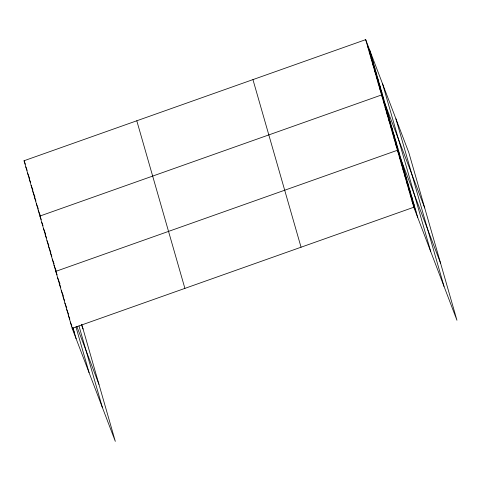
<?xml version="1.0" encoding="UTF-8"?>
<svg xmlns="http://www.w3.org/2000/svg" width="481" height="481" viewBox="0 0 481 481"><rect width="100%" height="100%" fill="white"/><g stroke="black" fill="none" stroke-linecap="round" stroke-linejoin="round"><path stroke-width="0.72" d="M81.71 324.284L115.314 441.354L72.156 328.343L24.05 160.744L365.686 39.646L408.844 152.657L456.95 320.256L413.798 207.245L365.686 39.646M72.156 328.343L413.798 207.245M367.454 45.791L371.446 56.247M369.216 51.936L373.208 62.392M370.977 58.081L374.97 68.536M372.745 64.226L376.737 74.681M374.507 70.37L378.499 80.826M376.274 76.521L380.267 86.971M378.036 82.666L382.028 93.116M379.798 88.811L383.79 99.26M424.717 207.966L381.565 94.955L39.923 216.053L41.258 219.54M383.327 101.1L387.319 111.55M385.089 107.245L389.081 117.701M386.856 113.39L390.849 123.845M388.618 119.535L392.61 129.99M390.386 125.679L394.378 136.135M392.147 131.824L396.14 142.28M393.909 137.969L397.901 148.425M395.677 144.114L399.669 154.569M440.596 263.269L397.438 150.258L55.802 271.362L57.131 274.843M399.254 156.59L403.246 167.045M401.076 162.921L405.068 173.376M402.892 169.252L406.884 179.708M404.707 175.583L408.7 186.039M406.523 181.914L410.515 192.37M408.345 188.251L412.337 198.701M410.161 194.583L414.153 205.032M411.976 200.914L415.969 211.363M24.05 160.744L25.379 164.231M25.812 166.889L27.146 170.376M27.579 173.04L29.708 178.613M29.341 179.185L30.67 182.666M31.109 185.329L32.967 190.205M32.87 191.474L34.999 197.048M34.632 197.619L35.967 201.1M36.4 203.764L38.258 208.64M38.161 209.908L40.29 215.482M81.59 325.156L83.081 329.064M41.691 222.198L43.019 225.685M43.452 228.343L45.581 233.916M45.22 234.487L46.549 237.975M46.982 240.632L48.846 245.514M48.743 246.777L50.872 252.357M50.511 252.922L51.84 256.409M52.273 259.067L54.137 263.949M54.034 265.211L56.163 270.791M76.816 326.389L98.954 384.373M57.618 277.693L60.011 283.964M59.434 284.024L60.768 287.506M61.255 290.356L63.384 295.929M63.071 296.687L64.664 300.865M64.887 303.018L66.751 307.894M66.703 309.349L68.567 314.225M68.524 315.68L69.853 319.162M70.34 322.011L71.934 326.19M72.469 327.585L74.333 332.461M395.917 118.813L444.029 286.411M382.605 83.947L430.711 251.539M369.679 50.102L417.785 217.695M252.946 79.612L301.052 247.204M136.79 120.785L184.896 288.378M78.974 325.944L102.387 407.509M75.95 326.912L89.075 372.637M72.92 327.537L76.148 338.798"/></g></svg>
